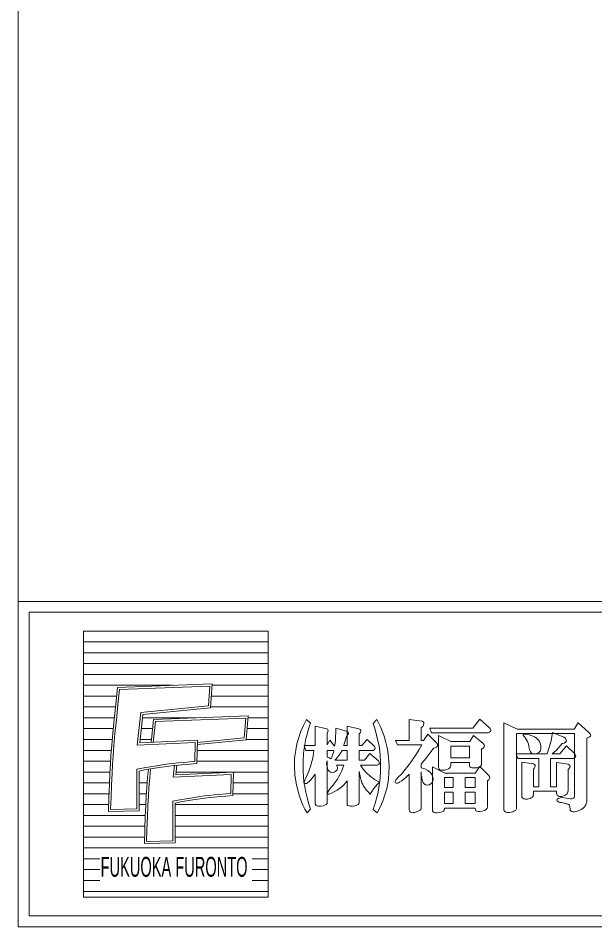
# Model space of a CAD drawing. Units: millimetres at full size, sheet at 1:2; details may follow other scales. Extents: x -822 to 1661, y -1160 to -613.
# Drawn here: x 17.6 to 97.4, y -1159.8 to -1034.1 of the extents above; entities that cross this region are included whole.
import ezdxf
from ezdxf.enums import TextEntityAlignment as Align

# ---------------------------------------------------------------- set-up
doc = ezdxf.new("R2010")
doc.units = ezdxf.units.MM
doc.header["$LTSCALE"] = 2
doc.layers.add('F-E', color=5, linetype='Continuous', lineweight=9)
doc.styles.add('HG教科書体', font='')
doc.styles.get('HG教科書体').set_extended_font_data('HG教科書体')

msp = doc.modelspace()

# ---------------------------------------------------------------- linework, layer by layer
at = {"layer": 'F-E'}
for p, q in [((17.557, -1159.774), (17.557, -613.449)), ((17.557, -1114.774), (181.679, -1114.774)), ((17.557, -1159.774), (17.557, -1114.774)), ((17.557, -1114.774), (308.657, -1114.774)), ((26.589, -1118.867), (26.589, -1155.681)), ((26.589, -1118.867), (52.167, -1118.867)), ((52.167, -1118.867), (52.167, -1155.681)), ((35.475, -1139.09), (35.577, -1137.982)), ((39.493, -1137.433), (39.351, -1138.743)), ((39.351, -1138.743), (47.34, -1138.403)), ((47.34, -1138.403), (47.255, -1141.633)), ((35.356, -1140.528), (35.475, -1139.09)), ((35.288, -1141.653), (35.356, -1140.528)), ((35.22, -1142.989), (35.288, -1141.653)), ((41.156, -1142.299), (40.248, -1142.462)), ((41.989, -1142.163), (41.156, -1142.299)), ((42.747, -1142.054), (41.989, -1142.163)), ((43.43, -1141.973), (42.747, -1142.054)), ((44.018, -1141.905), (43.43, -1141.973)), ((44.695, -1141.837), (44.018, -1141.905)), ((45.46, -1141.769), (44.695, -1141.837)), ((46.313, -1141.701), (45.46, -1141.769)), ((47.255, -1141.633), (46.313, -1141.701)), ((35.152, -1144.536), (35.22, -1142.989)), ((40.248, -1142.462), (39.266, -1142.653)), ((39.266, -1142.653), (39.266, -1148.178)), ((35.084, -1146.294), (35.152, -1144.536)), ((35.016, -1148.263), (35.084, -1146.294)), ((39.266, -1148.178), (35.016, -1148.263)), ((52.167, -1155.681), (26.589, -1155.681)), ((181.679, -1159.774), (17.557, -1159.774)), ((801.557, -1159.774), (17.557, -1159.774))]:
    msp.add_line(p, q, dxfattribs=at)
at = {"layer": 'F-E', "color": 4, "lineweight": 5}
for p, q in [((19.057, -1158.274), (19.057, -1116.274)), ((19.057, -1116.274), (180.179, -1116.274)), ((26.589, -1118.867), (52.167, -1118.867)), ((26.589, -1120.367), (52.167, -1120.367)), ((26.589, -1121.867), (52.167, -1121.867)), ((26.589, -1123.367), (52.167, -1123.367)), ((26.589, -1124.867), (52.167, -1124.867)), ((26.589, -1126.367), (39, -1126.367)), ((44.085, -1126.469), (31.591, -1126.956)), ((43.875, -1129.198), (44.085, -1126.469)), ((44.394, -1126.367), (52.167, -1126.367)), ((26.589, -1127.867), (31.189, -1127.867)), ((44.328, -1127.867), (52.167, -1127.867)), ((26.589, -1129.367), (31.026, -1129.367)), ((44.213, -1129.367), (52.167, -1129.367)), ((26.589, -1130.867), (30.862, -1130.867)), ((34.755, -1130.867), (42.095, -1130.867)), ((49.358, -1130.867), (52.167, -1130.867)), ((26.589, -1132.367), (30.698, -1132.367)), ((34.592, -1132.367), (36.152, -1132.367)), ((49.293, -1132.367), (52.167, -1132.367)), ((26.589, -1133.867), (30.534, -1133.867)), ((34.429, -1133.867), (35.988, -1133.867)), ((49.177, -1133.867), (52.167, -1133.867)), ((26.589, -1135.367), (30.43, -1135.367)), ((42.35, -1135.367), (52.167, -1135.367)), ((26.589, -1136.867), (30.336, -1136.867)), ((42.311, -1136.867), (52.167, -1136.867)), ((26.589, -1138.367), (30.258, -1138.367)), ((39.462, -1138.367), (52.167, -1138.367)), ((26.589, -1139.867), (30.221, -1139.867)), ((34.295, -1139.867), (35.396, -1139.867)), ((47.319, -1139.867), (52.167, -1139.867)), ((26.589, -1141.367), (30.158, -1141.367)), ((34.295, -1141.367), (35.302, -1141.367)), ((47.279, -1141.367), (52.167, -1141.367)), ((26.589, -1142.867), (30.101, -1142.867)), ((34.295, -1142.867), (35.225, -1142.867)), ((39.266, -1142.867), (52.167, -1142.867)), ((26.589, -1144.367), (35.159, -1144.367)), ((39.266, -1144.367), (52.167, -1144.367)), ((26.589, -1145.867), (35.1, -1145.867)), ((39.266, -1145.867), (52.167, -1145.867)), ((26.589, -1147.367), (35.069, -1147.367)), ((39.266, -1147.367), (52.167, -1147.367)), ((26.589, -1148.867), (52.167, -1148.867)), ((26.589, -1150.367), (28.839, -1150.367)), ((49.917, -1150.367), (52.167, -1150.367)), ((26.589, -1151.867), (28.839, -1151.867)), ((49.917, -1151.867), (52.167, -1151.867)), ((26.589, -1153.367), (28.839, -1153.367)), ((49.917, -1153.367), (52.167, -1153.367)), ((26.589, -1154.867), (52.167, -1154.867)), ((180.179, -1158.274), (19.057, -1158.274))]:
    msp.add_line(p, q, dxfattribs=at)
at = {"layer": 'F-E'}
for points in [[(44.41, -1126.156), (44.155, -1129.471), (34.805, -1130.406), (34.38, -1134.316), (42.37, -1133.976), (42.285, -1137.206), (41.343, -1137.274), (40.49, -1137.342), (39.725, -1137.41), (39.048, -1137.478), (38.46, -1137.546), (37.777, -1137.627), (37.019, -1137.736), (36.186, -1137.872), (35.278, -1138.035), (34.295, -1138.226), (34.295, -1143.751), (30.046, -1143.836), (30.114, -1141.867), (30.182, -1140.109), (30.25, -1138.562), (30.318, -1137.226), (30.386, -1136.101), (30.505, -1134.663), (30.658, -1133), (30.844, -1131.113), (31.065, -1129.002), (31.32, -1126.666)], [(57.527, -1143.998), (57.236, -1143.491), (56.966, -1142.941), (56.718, -1142.35), (56.49, -1141.717), (56.284, -1141.042), (56.011, -1139.891), (55.842, -1138.745), (55.776, -1137.604), (55.814, -1136.467), (55.956, -1135.336), (56.137, -1134.446), (56.378, -1133.579), (56.678, -1132.734), (57.039, -1131.912), (57.459, -1131.112), (58.014, -1131.629), (57.89, -1131.975), (57.779, -1132.302), (57.681, -1132.611), (57.596, -1132.901), (57.524, -1133.173), (57.384, -1133.744), (57.267, -1134.302), (57.17, -1134.847), (57.096, -1135.378), (57.042, -1135.897), (56.993, -1136.736), (56.974, -1137.542), (56.984, -1138.314), (57.025, -1139.052), (57.096, -1139.756), (57.202, -1140.426), (57.347, -1141.138), (57.53, -1141.89), (57.753, -1142.683), (58.014, -1143.518)], [(67.165, -1131.112), (67.458, -1131.637), (67.728, -1132.197), (67.976, -1132.793), (68.202, -1133.424), (68.405, -1134.09), (68.662, -1135.22), (68.823, -1136.349), (68.888, -1137.478), (68.858, -1138.606), (68.732, -1139.734), (68.55, -1140.653), (68.308, -1141.538), (68.007, -1142.391), (67.645, -1143.211), (67.224, -1143.998), (66.677, -1143.525), (66.817, -1143.088), (66.936, -1142.716), (67.033, -1142.407), (67.108, -1142.162), (67.162, -1141.981), (67.302, -1141.362), (67.42, -1140.765), (67.517, -1140.191), (67.593, -1139.64), (67.646, -1139.112), (67.696, -1138.33), (67.715, -1137.57), (67.705, -1136.831), (67.664, -1136.114), (67.593, -1135.419), (67.487, -1134.752), (67.343, -1134.04), (67.16, -1133.282), (66.938, -1132.479), (66.677, -1131.63)], [(80.474, -1132.313), (81.458, -1131.058), (82.788, -1132.248), (82.906, -1132.445), (82.945, -1132.612), (82.904, -1132.751), (82.783, -1132.861), (82.582, -1132.942), (74.768, -1132.942), (74.499, -1132.313)], [(89.282, -1133.676), (89.477, -1133.852), (89.633, -1134.047), (89.751, -1134.261), (89.831, -1134.494), (89.872, -1134.746), (89.872, -1135.148), (89.782, -1135.461), (89.604, -1135.684), (89.336, -1135.818), (88.98, -1135.863), (88.822, -1135.845), (88.682, -1135.79), (88.56, -1135.699), (88.455, -1135.571), (88.367, -1135.407), (88.342, -1135.34), (88.312, -1135.233), (88.277, -1135.086), (88.239, -1134.899), (88.196, -1134.673), (88.123, -1134.383), (88.027, -1134.123), (87.908, -1133.892), (87.766, -1133.691), (87.601, -1133.519), (87.438, -1133.306), (87.423, -1133.171), (87.556, -1133.114), (87.837, -1133.134), (88.266, -1133.232), (88.547, -1133.324), (88.789, -1133.415), (88.993, -1133.503), (89.157, -1133.591)], [(77.419, -1134.773), (77.419, -1136.408), (79.994, -1136.408), (79.994, -1134.773)], [(60.331, -1135.383), (60.331, -1136.29), (60.487, -1136.36), (60.619, -1136.422), (60.727, -1136.474), (60.809, -1136.518), (60.868, -1136.553), (60.948, -1136.351), (61.026, -1136.133), (61.1, -1135.899), (61.17, -1135.649), (61.236, -1135.383)], [(63.067, -1135.383), (62.375, -1135.383), (62.172, -1135.733), (61.969, -1136.043), (61.764, -1136.313), (61.56, -1136.542), (61.354, -1136.73), (63.067, -1136.73)], [(76.557, -1143.34), (76.557, -1143.481), (76.515, -1143.647), (76.39, -1143.782), (76.182, -1143.886), (75.891, -1143.958), (75.517, -1143.998), (75.286, -1143.997), (75.107, -1143.95), (74.979, -1143.857), (74.902, -1143.719), (74.877, -1143.535), (74.877, -1137.631), (76.574, -1138.509), (80.793, -1138.509), (81.46, -1137.577), (82.658, -1138.8), (82.769, -1138.964), (82.81, -1139.122), (82.782, -1139.275), (82.684, -1139.422), (82.517, -1139.565), (82.483, -1139.582), (82.483, -1143.158), (82.44, -1143.363), (82.308, -1143.534), (82.09, -1143.669), (81.783, -1143.77), (81.39, -1143.836), (81.178, -1143.837), (81.014, -1143.797), (80.896, -1143.715), (80.826, -1143.592), (80.802, -1143.427), (80.802, -1143.34)], [(76.557, -1139.138), (76.557, -1140.502), (77.732, -1140.502), (77.732, -1139.138)], [(79.412, -1139.138), (79.412, -1140.502), (80.802, -1140.502), (80.802, -1139.138)], [(76.557, -1142.711), (77.732, -1142.711), (77.732, -1141.131), (76.557, -1141.131)], [(79.412, -1142.711), (80.802, -1142.711), (80.802, -1141.131), (79.412, -1141.131)]]:
    msp.add_lwpolyline(points, close=True, dxfattribs=at)
at = {"layer": 'F-E', "color": 4, "lineweight": 5}
for points in [[(31.591, -1126.956), (31.364, -1129.034), (31.143, -1131.144), (30.956, -1133.029), (30.803, -1134.689), (30.685, -1136.122), (30.617, -1137.243), (30.549, -1138.577), (30.481, -1140.122), (30.413, -1141.878), (30.356, -1143.529), (33.995, -1143.457), (33.995, -1137.978), (35.223, -1137.741), (36.135, -1137.577), (36.973, -1137.44), (37.738, -1137.33), (38.425, -1137.248), (39.016, -1137.18), (39.697, -1137.111), (40.465, -1137.043), (41.32, -1136.975), (41.992, -1136.926), (42.062, -1134.289), (34.044, -1134.631), (34.533, -1130.132), (43.875, -1129.198)], [(36.248, -1134.28), (36.334, -1133.461), (36.561, -1131.383), (49.055, -1130.896), (48.845, -1133.625), (42.324, -1134.277)], [(35.875, -1138.009), (35.774, -1139.116), (35.655, -1140.549), (35.587, -1141.67), (35.519, -1143.004), (35.451, -1144.549), (35.383, -1146.305), (35.326, -1147.956), (38.966, -1147.883), (38.966, -1142.405), (40.193, -1142.167), (41.105, -1142.004), (41.943, -1141.867), (42.708, -1141.757), (43.395, -1141.675), (43.986, -1141.607), (44.667, -1141.538), (45.435, -1141.47), (46.291, -1141.402), (46.962, -1141.353), (47.032, -1138.716), (39.015, -1139.058), (39.195, -1137.401)]]:
    msp.add_lwpolyline(points, dxfattribs=at)
at = {"layer": 'F-E'}
for points in [[(35.95, -1134.249), (36.036, -1133.429), (36.291, -1131.093), (49.38, -1130.583), (49.125, -1133.898), (42.354, -1134.575)], [(57.173, -1139.944), (57.117, -1139.869), (57.11, -1139.744), (57.155, -1139.571), (57.432, -1138.998), (57.672, -1138.458), (57.874, -1137.952), (58.038, -1137.481), (58.165, -1137.043), (58.247, -1136.752), (58.32, -1136.44), (58.385, -1136.108), (58.441, -1135.756), (58.488, -1135.383), (57.341, -1135.383), (57.142, -1134.684), (58.65, -1134.684), (58.65, -1132.028), (60.255, -1132.377), (60.352, -1132.45), (60.411, -1132.544), (60.432, -1132.659), (60.414, -1132.796), (60.358, -1132.953), (60.331, -1132.981), (60.331, -1134.614), (60.66, -1133.967), (61.341, -1134.776), (61.4, -1134.392), (61.446, -1133.952), (61.479, -1133.456), (61.499, -1132.905), (61.505, -1132.297), (63, -1132.7), (63.149, -1132.797), (63.231, -1132.911), (63.246, -1133.044), (63.194, -1133.194), (63.075, -1133.361), (63.002, -1133.399)], [(63.002, -1133.399), (62.903, -1133.743), (62.814, -1134.044), (62.732, -1134.301), (62.659, -1134.514), (62.594, -1134.684), (63.067, -1134.684), (63.067, -1132.028), (64.716, -1132.375), (64.884, -1132.473), (64.976, -1132.589), (64.991, -1132.723), (64.928, -1132.875), (64.789, -1133.044), (64.749, -1133.064), (64.749, -1134.684), (65.115, -1134.684), (65.832, -1133.859), (66.84, -1134.791), (66.923, -1134.942), (66.949, -1135.077), (66.918, -1135.195), (66.829, -1135.297), (66.684, -1135.383), (64.749, -1135.383), (64.749, -1136.73), (65.486, -1136.73), (66.195, -1135.798), (67.43, -1136.834), (67.529, -1136.989), (67.557, -1137.126), (67.514, -1137.245), (67.401, -1137.346), (67.217, -1137.429), (64.909, -1137.429), (65.285, -1137.974), (65.737, -1138.48), (66.265, -1138.949), (66.87, -1139.38), (67.55, -1139.774)], [(71.644, -1138.664), (71.439, -1138.907), (71.203, -1139.138), (70.936, -1139.358), (70.638, -1139.568), (70.31, -1139.767), (70.283, -1139.791), (70.25, -1139.816), (70.211, -1139.841), (70.165, -1139.868), (70.113, -1139.895), (69.919, -1139.914), (69.792, -1139.876), (69.733, -1139.782), (69.742, -1139.632), (69.819, -1139.426), (70.204, -1139.047), (70.579, -1138.649), (70.945, -1138.23), (71.3, -1137.791), (71.647, -1137.332), (71.975, -1136.885), (72.317, -1136.389), (72.672, -1135.845), (73.04, -1135.253), (73.422, -1134.613), (70.028, -1134.613), (69.759, -1133.984), (71.644, -1133.984), (71.644, -1131.112), (73.437, -1131.346), (73.595, -1131.424), (73.686, -1131.534), (73.709, -1131.675), (73.664, -1131.85), (73.552, -1132.056), (73.325, -1132.192), (73.325, -1133.984), (73.626, -1133.984), (74.238, -1133.105)], [(86.534, -1133.05), (86.534, -1143.158), (86.525, -1143.307), (86.5, -1143.436), (86.457, -1143.544), (86.398, -1143.632), (86.321, -1143.699), (86.25, -1143.749), (86.138, -1143.799), (85.985, -1143.848), (85.79, -1143.896), (85.555, -1143.943), (85.264, -1143.957), (85.037, -1143.913), (84.875, -1143.809), (84.778, -1143.648), (84.746, -1143.427), (84.746, -1131.543), (86.599, -1132.421), (94.483, -1132.421), (95.03, -1131.543), (96.531, -1132.89), (96.68, -1133.046), (96.764, -1133.184), (96.782, -1133.303), (96.735, -1133.403), (96.623, -1133.485), (96.598, -1133.495), (96.579, -1133.508), (96.566, -1133.524), (96.558, -1133.542), (96.555, -1133.563), (96.231, -1133.67), (96.231, -1142.242), (96.223, -1142.444), (96.2, -1142.624), (96.161, -1142.783), (96.107, -1142.919), (96.036, -1143.034), (95.879, -1143.23)], [(74.238, -1133.105), (75.454, -1134.343), (75.558, -1134.529), (75.591, -1134.689), (75.552, -1134.82), (75.443, -1134.923), (75.262, -1134.999), (75.043, -1135.043), (74.691, -1135.532), (74.343, -1136.001), (74, -1136.449), (73.66, -1136.876), (73.325, -1137.282), (73.325, -1137.783), (73.816, -1137.937), (74.223, -1138.142), (74.546, -1138.398), (74.786, -1138.706), (74.941, -1139.065), (74.972, -1139.36), (74.934, -1139.612), (74.829, -1139.822), (74.657, -1139.988), (74.416, -1140.113), (74.142, -1140.16), (73.911, -1140.125), (73.723, -1140.008), (73.579, -1139.808), (73.478, -1139.526), (73.454, -1139.376), (73.427, -1139.226), (73.395, -1139.077), (73.359, -1138.93), (73.319, -1138.783), (73.304, -1138.718), (73.296, -1138.641), (73.297, -1138.553), (73.307, -1138.453), (73.325, -1138.342), (73.325, -1143.274)], [(77.419, -1137.037), (77.419, -1137.447), (77.398, -1137.587), (77.335, -1137.713), (77.23, -1137.826), (77.083, -1137.925), (76.894, -1138.01), (76.755, -1138.052), (76.617, -1138.084), (76.479, -1138.108), (76.34, -1138.122), (76.201, -1138.126), (76.035, -1138.108), (75.905, -1138.052), (75.813, -1137.959), (75.757, -1137.829), (75.739, -1137.662), (75.739, -1133.321), (77.433, -1134.145), (80.036, -1134.145), (80.582, -1133.321), (81.894, -1134.432), (82.025, -1134.599), (82.076, -1134.755), (82.048, -1134.899), (81.939, -1135.032), (81.751, -1135.153), (81.675, -1135.178), (81.675, -1137.231), (81.654, -1137.374), (81.59, -1137.497), (81.483, -1137.599), (81.334, -1137.682), (81.142, -1137.744), (81.06, -1137.765), (80.956, -1137.782), (80.83, -1137.793), (80.682, -1137.8), (80.511, -1137.802), (80.325, -1137.786)], [(89.612, -1140.394), (89.612, -1136.497), (86.674, -1136.497), (86.469, -1135.868), (90.749, -1135.868), (90.961, -1135.252), (91.142, -1134.646), (91.291, -1134.051), (91.408, -1133.465), (91.495, -1132.89), (93.062, -1133.522), (93.285, -1133.749), (93.401, -1133.945), (93.409, -1134.111), (93.311, -1134.247), (93.105, -1134.353), (92.829, -1134.399), (92.575, -1134.723), (92.308, -1135.032), (92.03, -1135.326), (91.739, -1135.605), (91.437, -1135.868), (92.502, -1135.868), (93.437, -1134.721), (94.595, -1135.856), (94.679, -1136.032), (94.702, -1136.183), (94.662, -1136.311), (94.56, -1136.416), (94.396, -1136.497), (91.221, -1136.497), (91.221, -1140.394), (92.036, -1140.394), (92.036, -1137.038), (93.651, -1137.273), (93.808, -1137.349), (93.898, -1137.453), (93.919, -1137.585), (93.872, -1137.745), (93.757, -1137.934)], [(94.135, -1142.065), (94.285, -1142.035), (94.401, -1141.979), (94.484, -1141.896), (94.534, -1141.786), (94.551, -1141.65), (94.551, -1133.05), (86.534, -1133.05)], [(61.623, -1137.429), (61.708, -1137.587), (61.744, -1137.743), (61.734, -1137.898), (61.677, -1138.051), (61.572, -1138.204), (61.294, -1138.377), (61.035, -1138.442), (60.797, -1138.398), (60.579, -1138.245), (60.381, -1137.984), (60.338, -1137.77), (60.3, -1137.579), (60.266, -1137.41), (60.238, -1137.263), (60.213, -1137.138), (60.218, -1137.115), (60.232, -1137.072), (60.255, -1137.011), (60.288, -1136.932), (60.331, -1136.833), (60.331, -1142.565), (60.294, -1142.711), (60.185, -1142.836), (60.002, -1142.939), (59.747, -1143.02), (59.419, -1143.08), (59.142, -1143.084), (58.927, -1143.051), (58.773, -1142.98), (58.681, -1142.872), (58.65, -1142.727), (58.65, -1138.664), (58.327, -1139.089), (58.045, -1139.43), (57.803, -1139.687), (57.601, -1139.86), (57.439, -1139.949), (57.281, -1139.971), (57.173, -1139.944)], [(80.325, -1137.786), (80.18, -1137.737), (80.077, -1137.655), (80.014, -1137.541), (79.994, -1137.393), (79.994, -1137.037), (77.419, -1137.037)], [(93.757, -1137.934), (93.645, -1138.008), (93.645, -1140.949), (93.63, -1141.105), (93.583, -1141.243), (93.505, -1141.364), (93.397, -1141.468), (93.257, -1141.554), (93.156, -1141.62), (93.045, -1141.671), (92.925, -1141.707), (92.797, -1141.729), (92.659, -1141.736), (92.434, -1141.73), (92.26, -1141.67), (92.136, -1141.556), (92.061, -1141.388), (92.036, -1141.165), (92.036, -1141.023), (88.851, -1141.023), (88.851, -1141.434), (88.839, -1141.568), (88.804, -1141.686), (88.745, -1141.787), (88.662, -1141.871), (88.557, -1141.938), (88.495, -1141.965), (88.411, -1141.994), (88.303, -1142.027), (88.171, -1142.064), (88.016, -1142.103), (87.737, -1142.123), (87.521, -1142.087), (87.366, -1141.996), (87.273, -1141.85), (87.242, -1141.65), (87.242, -1136.984), (88.876, -1137.223), (89.009, -1137.32), (89.085, -1137.434)], [(60.371, -1141.29), (60.426, -1141.137), (60.538, -1140.923), (60.708, -1140.648), (60.935, -1140.414), (61.147, -1140.173), (61.342, -1139.924), (61.521, -1139.669), (61.685, -1139.406), (61.924, -1138.984), (62.139, -1138.576), (62.329, -1138.18), (62.495, -1137.798), (62.636, -1137.429), (61.623, -1137.429)], [(67.55, -1139.774), (67.264, -1140.055), (66.991, -1140.36), (66.731, -1140.687), (66.483, -1141.038), (66.249, -1141.412), (65.973, -1141.115), (65.733, -1140.835), (65.53, -1140.571), (65.364, -1140.325), (65.235, -1140.096), (65.129, -1139.849), (65.027, -1139.545), (64.929, -1139.183), (64.837, -1138.764), (64.749, -1138.288), (64.749, -1142.565), (64.712, -1142.711), (64.603, -1142.836), (64.42, -1142.939), (64.165, -1143.02), (63.836, -1143.08), (63.56, -1143.086), (63.344, -1143.059), (63.19, -1142.999), (63.098, -1142.906), (63.067, -1142.781), (63.067, -1139.581), (62.845, -1139.88), (62.599, -1140.158), (62.328, -1140.412), (62.034, -1140.644), (61.716, -1140.854), (61.338, -1141.072), (61.021, -1141.237), (60.764, -1141.349), (60.568, -1141.407), (60.432, -1141.412), (60.373, -1141.382), (60.371, -1141.29)], [(89.085, -1137.434), (89.102, -1137.566), (89.062, -1137.714), (88.963, -1137.879), (88.851, -1137.954), (88.851, -1140.394), (89.612, -1140.394)], [(73.325, -1143.274), (73.321, -1143.41), (73.266, -1143.534), (73.16, -1143.645), (73.004, -1143.744), (72.797, -1143.83), (72.662, -1143.873), (72.528, -1143.911), (72.394, -1143.945), (72.26, -1143.974), (72.127, -1143.998), (71.977, -1143.981), (71.853, -1143.928), (71.757, -1143.841), (71.687, -1143.719), (71.644, -1143.562), (71.644, -1138.664)], [(95.879, -1143.23), (95.68, -1143.406), (95.44, -1143.563), (95.159, -1143.699), (94.836, -1143.816), (94.548, -1143.867), (94.316, -1143.872), (94.14, -1143.833), (94.022, -1143.749), (93.96, -1143.621), (93.939, -1143.525), (93.917, -1143.409), (93.896, -1143.273), (93.874, -1143.116), (93.853, -1142.939), (93.817, -1142.904), (93.755, -1142.868), (93.666, -1142.831), (93.552, -1142.793), (93.411, -1142.754), (93.333, -1142.731), (93.227, -1142.704), (93.092, -1142.672), (92.928, -1142.637), (92.735, -1142.598), (92.665, -1142.595), (92.592, -1142.587), (92.517, -1142.573), (92.439, -1142.554), (92.359, -1142.529), (92.145, -1142.369), (92.078, -1142.225), (92.158, -1142.097), (92.385, -1141.984), (92.758, -1141.887), (93.123, -1141.945), (93.443, -1141.993), (93.719, -1142.028), (93.949, -1142.052), (94.135, -1142.065)]]:
    msp.add_lwpolyline(points, dxfattribs=at)

# ---------------------------------------------------------------- texts
at = {"layer": 'F-E', "color": 7, "style": 'HG教科書体', "width": 0.55}
msp.add_text('FUKUOKA FURONTO', height=2.749, dxfattribs=at).set_placement((28.965, -1153.674), align=Align.BOTTOM_LEFT)

doc.saveas('drawing.dxf')
